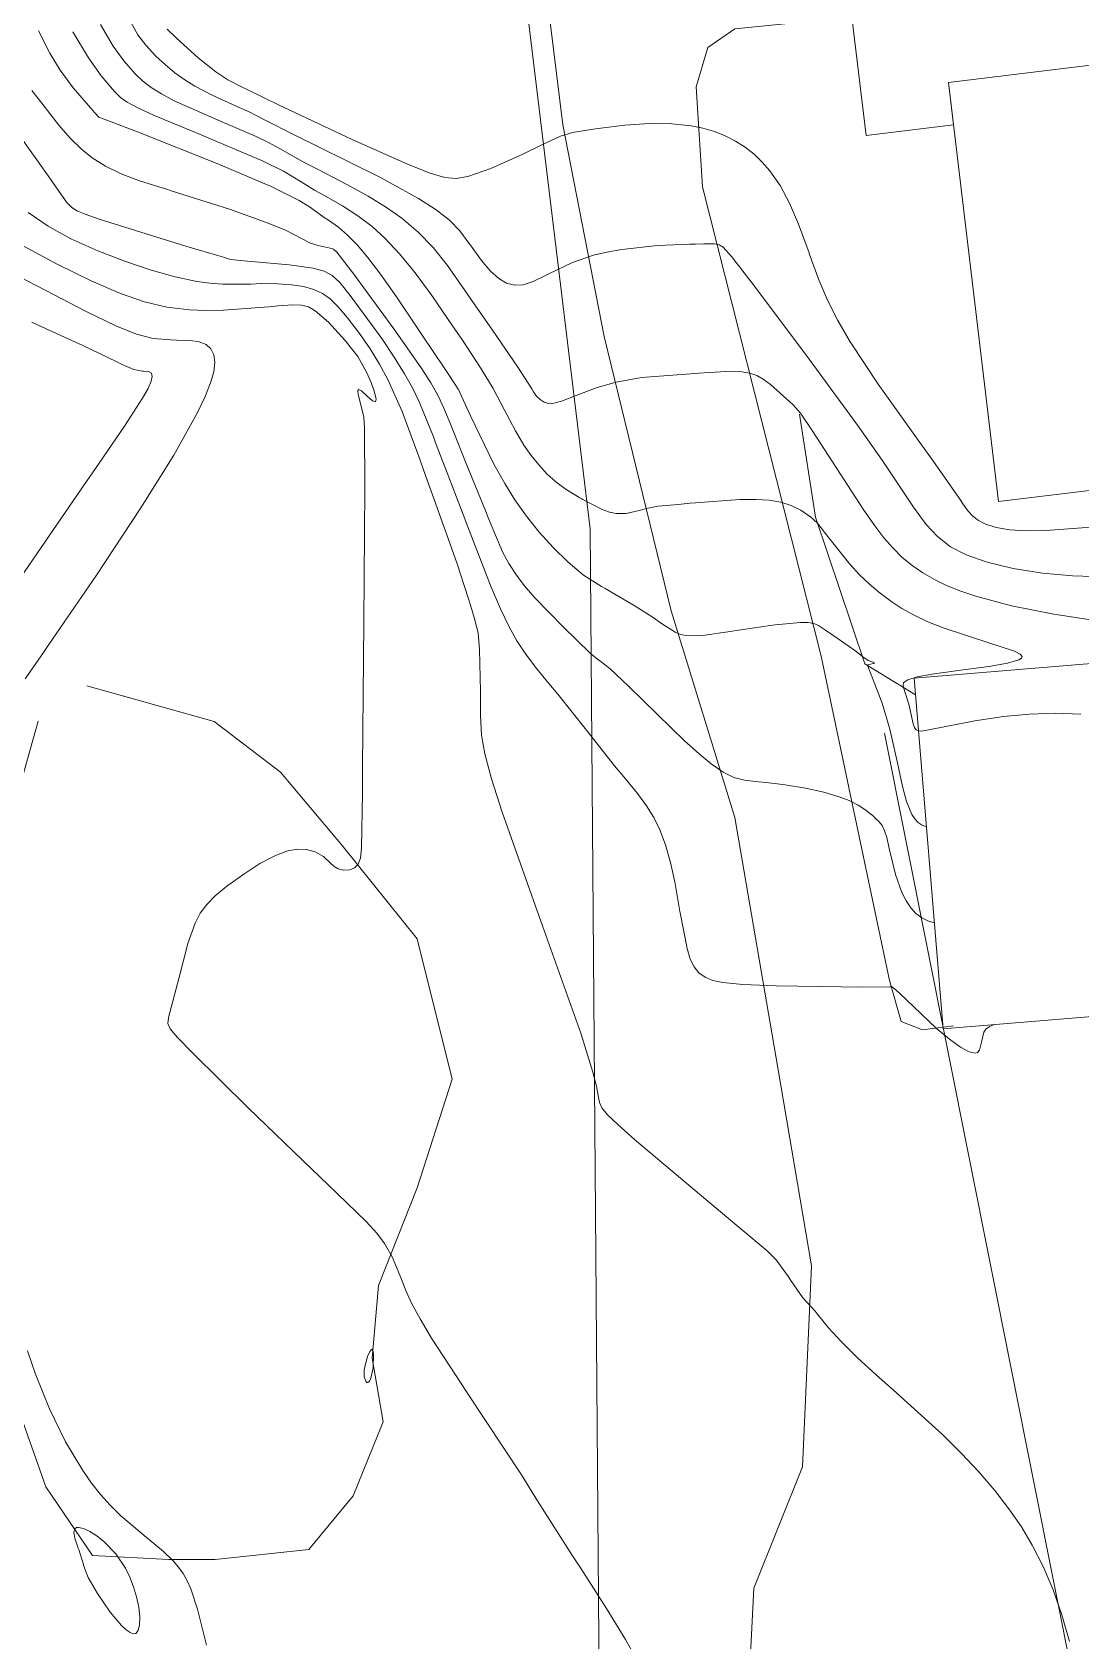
# Model space of a CAD drawing. Header units: metres. Extents: x 1233805 to 1234355, y 654698 to 655114.
# Drawn here: x 1234169.83 to 1234197.15, y 654810.04 to 654851.94 of the extents above; entities that cross this region are included whole.
import ezdxf

# ---------------------------------------------------------------- set-up
doc = ezdxf.new("R2010")
doc.units = ezdxf.units.M

msp = doc.modelspace()

# ---------------------------------------------------------------- linework, layer by layer
at = {"layer": 'ИИ_ГОРИЗОНТАЛИ_ОСН', "lineweight": 0}
for points, elevation in [([(1234172.356, 654852.289), (1234172.589, 654851.869), (1234172.791, 654851.597), (1234173.056, 654851.315), (1234173.305, 654851.082), (1234173.552, 654850.877), (1234173.809, 654850.692), (1234174.075, 654850.526), (1234174.526, 654850.292), (1234175.167, 654850.004), (1234175.484, 654849.864), (1234175.872, 654849.665), (1234176.689, 654849.242), (1234177.275, 654848.956), (1234178.889, 654848.156), (1234179.9, 654847.606), (1234180.356, 654847.312), (1234180.705, 654847.036), (1234180.97, 654846.764), (1234181.236, 654846.407), (1234181.251, 654846.386), (1234181.538, 654845.989), (1234181.77, 654845.715), (1234181.985, 654845.517), (1234182.186, 654845.396), (1234182.394, 654845.345), (1234182.623, 654845.36), (1234182.879, 654845.441), (1234183.223, 654845.606), (1234183.294, 654845.643), (1234183.911, 654845.941), (1234184.457, 654846.127), (1234184.798, 654846.205), (1234185.195, 654846.274), (1234186.12, 654846.376), (1234186.957, 654846.413), (1234187.114, 654846.416), (1234187.326, 654846.424), (1234187.605, 654846.427), (1234187.723, 654846.401), (1234187.83, 654846.337), (1234188.051, 654846.096), (1234188.622, 654845.359), (1234190.07, 654843.421), (1234191.329, 654841.698), (1234191.969, 654840.788), (1234192.565, 654839.902), (1234192.787, 654839.568), (1234193.114, 654839.115), (1234193.412, 654838.797), (1234193.756, 654838.536), (1234194.158, 654838.324), (1234194.707, 654838.13), (1234195.382, 654837.968), (1234196.149, 654837.845), (1234196.933, 654837.775), (1234197.468, 654837.761)], 11), ([(1234170.002, 654851.968), (1234170.298, 654851.388), (1234170.568, 654850.943), (1234170.904, 654850.49), (1234171.36, 654849.956), (1234171.368, 654849.947), (1234171.461, 654849.842), (1234171.576, 654849.717), (1234171.639, 654849.693), (1234171.639, 654849.693), (1234172.579, 654849.34), (1234174.672, 654848.511), (1234176.063, 654847.918), (1234176.791, 654847.552), (1234177.057, 654847.389), (1234177.311, 654847.208), (1234177.441, 654847.113), (1234177.551, 654847.04), (1234177.814, 654846.854), (1234178.048, 654846.653), (1234178.297, 654846.396), (1234178.564, 654846.08), (1234178.906, 654845.631), (1234179.325, 654845.043), (1234180.421, 654843.411), (1234180.433, 654843.392), (1234180.851, 654842.756), (1234180.927, 654842.64), (1234180.971, 654842.556), (1234180.972, 654842.554), (1234181.253, 654841.942), (1234181.862, 654840.689), (1234182.141, 654840.185), (1234182.408, 654839.752), (1234182.707, 654839.327), (1234183.04, 654838.913), (1234183.403, 654838.512), (1234183.794, 654838.13), (1234184.193, 654837.794), (1234184.663, 654837.501), (1234184.761, 654837.444), (1234185.514, 654837), (1234186.004, 654836.69), (1234186.227, 654836.534), (1234186.58, 654836.307), (1234186.721, 654836.252), (1234186.87, 654836.221), (1234187.058, 654836.211), (1234187.291, 654836.224), (1234188.014, 654836.328), (1234188.233, 654836.364), (1234189.186, 654836.502), (1234189.841, 654836.563), (1234190.046, 654836.562), (1234190.194, 654836.537), (1234190.315, 654836.486), (1234190.473, 654836.38), (1234190.498, 654836.363), (1234190.826, 654836.134), (1234191.283, 654835.812), (1234191.473, 654835.668), (1234191.606, 654835.575), (1234191.711, 654835.533), (1234191.778, 654835.501), (1234191.667, 654835.475), (1234191.629, 654835.47), (1234191.6, 654835.459), (1234191.599, 654835.427), (1234191.687, 654835.196), (1234191.694, 654835.179), (1234191.97, 654834.461), (1234192.173, 654833.787), (1234192.369, 654832.908), (1234192.502, 654832.291), (1234192.606, 654831.902), (1234192.744, 654831.564), (1234192.823, 654831.445), (1234192.911, 654831.353), (1234193.012, 654831.285), (1234193.128, 654831.241)], 9.5), ([(1234171.613, 654852.136), (1234171.947, 654851.568), (1234172.219, 654851.19), (1234172.517, 654850.851), (1234172.72, 654850.657), (1234172.935, 654850.492), (1234173.203, 654850.326), (1234173.535, 654850.152), (1234174.817, 654849.587), (1234175.667, 654849.22), (1234176.005, 654849.054), (1234176.352, 654848.859), (1234176.94, 654848.532), (1234177.303, 654848.347), (1234178.032, 654847.97), (1234178.588, 654847.661), (1234179.065, 654847.367), (1234179.462, 654847.088), (1234179.885, 654846.731), (1234180.276, 654846.325), (1234180.648, 654845.862), (1234181.112, 654845.203), (1234181.167, 654845.123), (1234181.826, 654844.171), (1234182.487, 654843.211), (1234182.844, 654842.647), (1234182.892, 654842.565), (1234182.973, 654842.456), (1234183.062, 654842.369), (1234183.166, 654842.304), (1234183.197, 654842.288), (1234183.2, 654842.287), (1234183.27, 654842.261), (1234183.357, 654842.258), (1234183.622, 654842.325), (1234183.933, 654842.446), (1234184.547, 654842.679), (1234185.048, 654842.824), (1234185.708, 654842.938), (1234186.63, 654843.016), (1234186.866, 654843.032), (1234187.196, 654843.056), (1234187.898, 654843.1), (1234188.318, 654843.09), (1234188.524, 654843.054), (1234188.706, 654842.991), (1234188.874, 654842.899), (1234189.065, 654842.756), (1234189.653, 654842.233), (1234189.848, 654842.011), (1234190.149, 654841.561), (1234190.355, 654841.238), (1234191.497, 654839.486), (1234191.78, 654839.078), (1234192.015, 654838.77), (1234192.248, 654838.502), (1234192.488, 654838.267), (1234192.75, 654838.049), (1234193.031, 654837.854), (1234193.337, 654837.678), (1234193.668, 654837.519), (1234194.017, 654837.381), (1234194.414, 654837.247), (1234195.342, 654836.998), (1234196.44, 654836.776), (1234197.633, 654836.597)], 10.5), ([(1234173.354, 654852.016), (1234173.596, 654851.778), (1234174.161, 654851.267), (1234174.615, 654850.9), (1234174.93, 654850.692), (1234175.254, 654850.529), (1234175.301, 654850.508), (1234175.419, 654850.449), (1234176.268, 654850.035), (1234178.173, 654849.145), (1234179.61, 654848.502), (1234180.198, 654848.264), (1234180.581, 654848.15), (1234180.875, 654848.123), (1234181.179, 654848.174), (1234181.777, 654848.385), (1234182.618, 654848.761), (1234183.093, 654848.99), (1234183.597, 654849.228), (1234183.903, 654849.326), (1234184.502, 654849.419), (1234185.27, 654849.512), (1234185.915, 654849.554), (1234186.494, 654849.551), (1234186.998, 654849.5), (1234187.306, 654849.437), (1234187.602, 654849.349), (1234187.884, 654849.237), (1234188.15, 654849.101), (1234188.401, 654848.941), (1234188.635, 654848.758), (1234188.851, 654848.552), (1234189.049, 654848.325), (1234189.315, 654847.94), (1234189.562, 654847.479), (1234189.794, 654846.938), (1234190.067, 654846.193), (1234190.074, 654846.173), (1234190.324, 654845.487), (1234190.549, 654844.959), (1234190.816, 654844.427), (1234191.14, 654843.869), (1234191.868, 654842.768), (1234192.999, 654841.186), (1234193.25, 654840.84), (1234194.02, 654839.737), (1234194.077, 654839.65), (1234194.213, 654839.461), (1234194.337, 654839.327), (1234194.48, 654839.218), (1234194.648, 654839.13), (1234194.937, 654839.036), (1234195.293, 654838.976), (1234195.723, 654838.949), (1234196.233, 654838.954), (1234197.416, 654839.044)], 11.5), ([(1234168.656, 654850.423), (1234169.958, 654848.609), (1234170.308, 654848.104), (1234170.732, 654847.512), (1234170.858, 654847.381), (1234171, 654847.287), (1234171.214, 654847.194), (1234171.581, 654847.066), (1234173.859, 654846.357), (1234174.76, 654846.092), (1234174.814, 654846.076), (1234174.998, 654846.018), (1234174.999, 654846.018), (1234175.444, 654845.971), (1234175.549, 654845.963), (1234176.524, 654845.879), (1234177.149, 654845.791), (1234177.439, 654845.711), (1234177.651, 654845.597), (1234177.844, 654845.416), (1234178.116, 654845.08), (1234178.938, 654843.961), (1234179.267, 654843.472), (1234179.533, 654843.042), (1234179.737, 654842.672), (1234179.921, 654842.293), (1234180.284, 654841.394), (1234180.342, 654841.241), (1234180.602, 654840.571), (1234181.064, 654839.371), (1234181.185, 654839.049), (1234181.79, 654837.481), (1234182.031, 654836.921), (1234182.249, 654836.466), (1234182.461, 654836.086), (1234182.688, 654835.734), (1234182.94, 654835.397), (1234183.292, 654834.973), (1234183.529, 654834.691), (1234184.269, 654833.755), (1234185.003, 654832.826), (1234185.243, 654832.538), (1234185.597, 654832.109), (1234185.833, 654831.79), (1234186.025, 654831.479), (1234186.181, 654831.166), (1234186.327, 654830.774), (1234186.459, 654830.307), (1234186.577, 654829.764), (1234186.705, 654829.039), (1234186.711, 654829.001), (1234186.89, 654828.072), (1234186.976, 654827.797), (1234187.074, 654827.594), (1234187.2, 654827.438), (1234187.36, 654827.322), (1234187.559, 654827.241), (1234187.824, 654827.183), (1234188.343, 654827.131), (1234189.21, 654827.1), (1234191.467, 654827.063), (1234192.173, 654827.071), (1234192.178, 654827.072), (1234192.223, 654827.072), (1234192.267, 654827.051), (1234192.436, 654826.903), (1234192.61, 654826.731), (1234193.382, 654825.996), (1234193.726, 654825.708), (1234194.015, 654825.499), (1234194.239, 654825.376), (1234194.394, 654825.341), (1234194.459, 654825.363), (1234194.507, 654825.421), (1234194.568, 654825.664), (1234194.62, 654825.891), (1234194.674, 654825.974), (1234194.765, 654826.04), (1234194.898, 654826.091)], 8.5), ([(1234169.825, 654850.417), (1234170.084, 654850.087), (1234170.174, 654849.971), (1234170.532, 654849.515), (1234170.828, 654849.177), (1234171.117, 654848.892), (1234171.398, 654848.662), (1234171.744, 654848.443), (1234172.149, 654848.249), (1234172.632, 654848.067), (1234173.361, 654847.836), (1234173.452, 654847.808), (1234174.973, 654847.324), (1234175.981, 654846.966), (1234176.429, 654846.776), (1234176.852, 654846.563), (1234177.085, 654846.445), (1234177.282, 654846.376), (1234177.516, 654846.328), (1234177.6, 654846.313), (1234177.681, 654846.282), (1234177.766, 654846.203), (1234178.182, 654845.666), (1234179.255, 654844.211), (1234179.966, 654843.195), (1234180.216, 654842.802), (1234180.406, 654842.464), (1234180.557, 654842.146), (1234180.737, 654841.708), (1234180.781, 654841.595), (1234181.159, 654840.663), (1234181.649, 654839.45), (1234181.719, 654839.271), (1234182.085, 654838.406), (1234182.249, 654838.099), (1234182.431, 654837.816), (1234182.651, 654837.527), (1234182.925, 654837.208), (1234183.673, 654836.437), (1234184.366, 654835.763), (1234184.603, 654835.576), (1234184.608, 654835.573), (1234184.891, 654835.357), (1234185.37, 654834.907), (1234185.756, 654834.524), (1234186.823, 654833.484), (1234187.206, 654833.138), (1234187.518, 654832.88), (1234187.832, 654832.663), (1234188.113, 654832.525), (1234188.383, 654832.451), (1234188.753, 654832.412), (1234188.954, 654832.396), (1234189.446, 654832.336), (1234189.974, 654832.246), (1234190.455, 654832.139), (1234190.851, 654832.024), (1234191.117, 654831.922), (1234191.35, 654831.804), (1234191.551, 654831.673), (1234191.752, 654831.507), (1234191.763, 654831.497), (1234191.776, 654831.486), (1234191.897, 654831.371), (1234191.971, 654831.271), (1234192.033, 654831.14), (1234192.09, 654830.959), (1234192.164, 654830.639), (1234192.321, 654829.995), (1234192.486, 654829.53), (1234192.595, 654829.311), (1234192.715, 654829.132), (1234192.851, 654828.986), (1234193.004, 654828.871), (1234193.179, 654828.786), (1234193.335, 654828.741)], 9), ([(1234169.579, 654846.378), (1234170.488, 654845.891), (1234171.389, 654845.45), (1234172.136, 654845.127), (1234172.764, 654844.909), (1234173.343, 654844.771), (1234173.93, 654844.701), (1234174.346, 654844.687), (1234174.816, 654844.696), (1234175.997, 654844.787), (1234176.239, 654844.81), (1234176.614, 654844.836), (1234176.849, 654844.827), (1234177.029, 654844.78), (1234177.202, 654844.681), (1234177.549, 654844.38), (1234177.985, 654843.908), (1234178.313, 654843.489), (1234178.544, 654843.085), (1234178.661, 654842.814), (1234178.751, 654842.558), (1234178.79, 654842.381), (1234178.774, 654842.305), (1234178.702, 654842.332), (1234178.55, 654842.469), (1234178.416, 654842.592), (1234178.346, 654842.63), (1234178.317, 654842.6), (1234178.321, 654842.502), (1234178.43, 654842.094), (1234178.43, 654842.094), (1234178.474, 654841.907), (1234178.494, 654841.619), (1234178.499, 654840.05), (1234178.471, 654836.56), (1234178.44, 654832.782), (1234178.436, 654832.114), (1234178.415, 654830.695), (1234178.384, 654830.423), (1234178.325, 654830.265), (1234178.234, 654830.172), (1234178.109, 654830.12), (1234177.954, 654830.111), (1234177.8, 654830.148), (1234177.703, 654830.205), (1234177.596, 654830.306), (1234177.421, 654830.465), (1234177.208, 654830.588), (1234176.977, 654830.652), (1234176.726, 654830.658), (1234176.458, 654830.604), (1234176.141, 654830.48), (1234175.767, 654830.281), (1234175.344, 654830.011), (1234174.904, 654829.692), (1234174.598, 654829.44), (1234174.381, 654829.22), (1234174.214, 654828.992), (1234174.077, 654828.728), (1234173.89, 654828.202), (1234173.677, 654827.389), (1234173.654, 654827.293), (1234173.388, 654826.272), (1234173.385, 654826.264), (1234173.364, 654826.121), (1234173.427, 654825.981), (1234173.616, 654825.755), (1234174.007, 654825.35), (1234175.458, 654823.92), (1234177.119, 654822.321), (1234177.547, 654821.916), (1234178.535, 654820.959), (1234178.811, 654820.654), (1234179.013, 654820.389), (1234179.211, 654820.042), (1234179.409, 654819.562), (1234179.567, 654819.163), (1234179.716, 654818.838), (1234179.937, 654818.425), (1234180.235, 654817.927), (1234181.154, 654816.519), (1234181.166, 654816.502), (1234182.577, 654814.362), (1234182.998, 654813.69), (1234183.91, 654812.25), (1234184.113, 654811.939), (1234184.796, 654810.879), (1234185.289, 654810.072), (1234185.683, 654809.365)], 7.5), ([(1234169.518, 654845.552), (1234171.237, 654844.661), (1234172.014, 654844.289), (1234172.553, 654844.073), (1234172.99, 654843.961), (1234173.448, 654843.92), (1234173.596, 654843.918), (1234173.946, 654843.906), (1234174.183, 654843.869), (1234174.364, 654843.798), (1234174.492, 654843.69), (1234174.57, 654843.536), (1234174.594, 654843.338), (1234174.565, 654843.094), (1234174.482, 654842.803), (1234174.339, 654842.445), (1234174.131, 654842.011), (1234173.521, 654840.92), (1234172.665, 654839.544), (1234171.506, 654837.794), (1234170.269, 654835.986), (1234170.127, 654835.783), (1234169.652, 654835.091)], 7), ([(1234169.825, 654844.38), (1234169.993, 654844.305), (1234171.157, 654843.777), (1234172.043, 654843.35), (1234172.175, 654843.284), (1234172.485, 654843.148), (1234172.696, 654843.11), (1234172.73, 654843.109), (1234172.867, 654843.096), (1234172.939, 654843.053), (1234172.962, 654842.97), (1234172.935, 654842.844), (1234172.853, 654842.658), (1234172.71, 654842.402), (1234172.238, 654841.672), (1234171.58, 654840.714), (1234171.013, 654839.894), (1234168.57, 654836.333)], 6.5), ([(1234169.714, 654817.594), (1234169.918, 654816.985), (1234170.284, 654816.078), (1234170.704, 654815.226), (1234171.153, 654814.474), (1234171.384, 654814.144), (1234171.618, 654813.848), (1234171.866, 654813.571), (1234172.142, 654813.299), (1234172.856, 654812.694), (1234173.258, 654812.363), (1234173.508, 654812.125), (1234173.648, 654811.962), (1234173.767, 654811.791), (1234173.871, 654811.604), (1234173.965, 654811.391), (1234174.137, 654810.861), (1234174.373, 654809.93)], 7), ([(1234178.579, 654816.766), (1234178.62, 654816.799), (1234178.659, 654816.88), (1234178.716, 654817.153), (1234178.728, 654817.502), (1234178.711, 654817.603), (1234178.681, 654817.632), (1234178.631, 654817.577), (1234178.569, 654817.442), (1234178.484, 654817.104), (1234178.485, 654816.917), (1234178.523, 654816.8), (1234178.55, 654816.771), (1234178.579, 654816.766)], 7.5), ([(1234171.049, 654812.415), (1234171.17, 654812.028), (1234171.181, 654811.983), (1234171.291, 654811.688), (1234171.534, 654811.271), (1234171.867, 654810.791), (1234172.16, 654810.441), (1234172.28, 654810.327), (1234172.383, 654810.254), (1234172.468, 654810.222), (1234172.534, 654810.232), (1234172.597, 654810.309), (1234172.631, 654810.457), (1234172.635, 654810.666), (1234172.609, 654810.916), (1234172.555, 654811.182), (1234172.478, 654811.449), (1234172.381, 654811.702), (1234172.268, 654811.932), (1234172.017, 654812.302), (1234171.701, 654812.628), (1234171.52, 654812.771), (1234171.34, 654812.885), (1234171.174, 654812.963), (1234171.043, 654812.994), (1234170.989, 654812.988), (1234170.951, 654812.966), (1234170.919, 654812.871), (1234170.945, 654812.71), (1234171.033, 654812.457), (1234171.049, 654812.415)], 7)]:
    msp.add_lwpolyline(points, dxfattribs=dict(at, elevation=elevation))
at = {"layer": 'ИИ_ГОРИЗОНТАЛИ_УТОЛЩ', "lineweight": 0}
for points, elevation in [([(1234170.891, 654851.949), (1234171.304, 654851.266), (1234171.633, 654850.802), (1234171.978, 654850.388), (1234172.134, 654850.233), (1234172.311, 654850.109), (1234172.583, 654849.965), (1234172.996, 654849.778), (1234174.092, 654849.321), (1234175.85, 654848.576), (1234176.377, 654848.315), (1234176.838, 654848.039), (1234177.19, 654847.823), (1234177.415, 654847.698), (1234177.917, 654847.413), (1234178.318, 654847.153), (1234178.687, 654846.872), (1234179.024, 654846.57), (1234179.403, 654846.167), (1234179.811, 654845.669), (1234180.246, 654845.078), (1234180.785, 654844.291), (1234180.845, 654844.202), (1234181.041, 654843.911), (1234181.532, 654843.172), (1234181.84, 654842.657), (1234182.13, 654842.106), (1234182.421, 654841.552), (1234182.642, 654841.178), (1234182.827, 654840.913), (1234183.027, 654840.664), (1234183.243, 654840.435), (1234183.47, 654840.228), (1234183.744, 654840.022), (1234184.101, 654839.811), (1234184.149, 654839.784), (1234184.178, 654839.768), (1234184.681, 654839.508), (1234184.875, 654839.436), (1234185.044, 654839.397), (1234185.309, 654839.398), (1234185.645, 654839.479), (1234185.838, 654839.533), (1234186.141, 654839.587), (1234186.655, 654839.639), (1234186.976, 654839.668), (1234187.114, 654839.681), (1234188.267, 654839.767), (1234188.687, 654839.769), (1234189.029, 654839.746), (1234189.33, 654839.692), (1234189.605, 654839.605), (1234189.852, 654839.485), (1234190.091, 654839.323), (1234190.094, 654839.321), (1234190.098, 654839.318), (1234190.289, 654839.148), (1234190.61, 654838.732), (1234190.619, 654838.72), (1234191.131, 654838.077), (1234191.384, 654837.805), (1234191.643, 654837.556), (1234191.916, 654837.324), (1234192.197, 654837.114), (1234192.488, 654836.925), (1234192.788, 654836.757), (1234193.159, 654836.583), (1234193.589, 654836.411), (1234194.72, 654836.041), (1234195.415, 654835.813), (1234195.565, 654835.738), (1234195.62, 654835.674), (1234195.601, 654835.63), (1234195.532, 654835.587), (1234195.24, 654835.5), (1234194.749, 654835.414), (1234193.949, 654835.308), (1234193.275, 654835.219), (1234192.881, 654835.146), (1234192.638, 654835.07), (1234192.57, 654835.029), (1234192.53, 654834.986), (1234192.518, 654834.937), (1234192.529, 654834.871), (1234192.582, 654834.703), (1234192.663, 654834.437), (1234192.715, 654834.198), (1234192.779, 654833.92), (1234192.817, 654833.828), (1234192.862, 654833.77), (1234192.922, 654833.739), (1234193.001, 654833.733), (1234193.229, 654833.775), (1234194.387, 654833.999), (1234195.136, 654834.113), (1234195.812, 654834.177), (1234196.483, 654834.198), (1234197.149, 654834.175)], 10), ([(1234169.729, 654847.243), (1234170.25, 654846.88), (1234170.839, 654846.554), (1234171.541, 654846.239), (1234172.22, 654845.979), (1234172.909, 654845.749), (1234173.557, 654845.568), (1234174.125, 654845.446), (1234174.461, 654845.397), (1234174.789, 654845.371), (1234175.531, 654845.377), (1234175.807, 654845.387), (1234176.22, 654845.385), (1234176.588, 654845.359), (1234176.905, 654845.309), (1234177.168, 654845.236), (1234177.393, 654845.132), (1234177.597, 654844.988), (1234177.799, 654844.792), (1234178.051, 654844.494), (1234178.364, 654844.086), (1234178.637, 654843.691), (1234178.882, 654843.292), (1234179.1, 654842.888), (1234179.468, 654842.059), (1234179.88, 654840.95), (1234179.902, 654840.887), (1234180.126, 654840.265), (1234180.264, 654839.886), (1234180.894, 654838.112), (1234181.201, 654837.176), (1234181.284, 654836.899), (1234181.365, 654836.632), (1234181.367, 654836.626), (1234181.448, 654836.289), (1234181.488, 654835.861), (1234181.507, 654834.764), (1234181.512, 654834.136), (1234181.539, 654833.627), (1234181.623, 654833.137), (1234181.794, 654832.49), (1234182.072, 654831.62), (1234183.126, 654828.662), (1234184.121, 654825.869), (1234184.44, 654824.847), (1234184.531, 654824.483), (1234184.585, 654824.188), (1234184.607, 654824.064), (1234184.675, 654823.918), (1234184.82, 654823.742), (1234185.086, 654823.487), (1234185.526, 654823.099), (1234187.817, 654821.171), (1234188.293, 654820.773), (1234188.973, 654820.198), (1234189.211, 654819.967), (1234189.532, 654819.524), (1234189.595, 654819.427), (1234189.908, 654818.975), (1234190.013, 654818.864), (1234190.228, 654818.625), (1234190.281, 654818.556), (1234190.573, 654818.196), (1234190.912, 654817.826), (1234191.329, 654817.412), (1234191.823, 654816.958), (1234192.264, 654816.569), (1234193.541, 654815.414), (1234194.042, 654814.918), (1234194.491, 654814.439), (1234194.904, 654813.956), (1234195.272, 654813.479), (1234195.598, 654813.006), (1234195.881, 654812.535), (1234196.167, 654811.973), (1234196.424, 654811.367), (1234196.652, 654810.716), (1234196.851, 654810.02)], 8)]:
    msp.add_lwpolyline(points, dxfattribs=dict(at, elevation=elevation))
at = {"layer": 'ИИ_ДОРОГИ_АД', "lineweight": 0}
for points in [[(1234182.098, 654862.128), (1234183.655, 654849.527), (1234184.728, 654844.014), (1234186.479, 654836.862), (1234188.139, 654831.484), (1234189.258, 654824.964), (1234190.134, 654819.807), (1234189.896, 654814.572), (1234188.631, 654811.41), (1234188.436, 654807.615), (1234188.043, 654802.252), (1234187.459, 654800.841), (1234185.659, 654800.257), (1234183.956, 654800.646), (1234182.367, 654801.97), (1234180.968, 654801.132)], [(1234191.181, 654852.33), (1234188.131, 654852.027), (1234187.428, 654851.538), (1234187.13, 654850.512), (1234187.289, 654847.906), (1234190.381, 654835.689), (1234192.165, 654827.242), (1234192.466, 654826.169), (1234193.026, 654825.954), (1234193.831, 654826.055)]]:
    msp.add_lwpolyline(points, dxfattribs=at)
at = {"layer": 'ИИ_ЛЭП_НН', "lineweight": 0, "elevation": -11.67}
msp.add_lwpolyline([(1234161.978, 654934.825), (1234173.077, 654903.717), (1234180.16, 654873.686), (1234184.365, 654839.004), (1234184.636, 654804.491), (1234183.229, 654770.133), (1234192.646, 654732.06)], dxfattribs=at)
at = {"layer": 'ИИ_ЛЭП_НН', "lineweight": 0}
msp.add_lwpolyline([(1234210.181, 654726.963), (1234197.131, 654754.262), (1234199.193, 654797.752), (1234192.034, 654833.676)], dxfattribs=at)
at = {"layer": 'ИИ_ОГРАДЫ', "lineweight": 0}
msp.add_lwpolyline([(1234189.816, 654841.989), (1234190.239, 654839.303), (1234191.518, 654835.487), (1234192.844, 654834.68)], dxfattribs=at)
at = {"layer": 'ИИ_СТРОЕНИЕ', "lineweight": 0}
for points in [[(1234202.452, 654851.692), (1234193.701, 654850.628), (1234193.833, 654849.524), (1234191.556, 654849.247), (1234191.181, 654852.33), (1234202.211, 654853.672), (1234202.452, 654851.692)], [(1234193.701, 654850.628), (1234195.003, 654839.711), (1234203.753, 654840.775), (1234202.452, 654851.692), (1234193.701, 654850.628)], [(1234192.809, 654835.111), (1234193.563, 654825.981), (1234197.442, 654826.301), (1234199.955, 654826.509), (1234199.201, 654835.639), (1234192.809, 654835.111)]]:
    msp.add_lwpolyline(points, dxfattribs=at)
at = {"layer": 'ИИ_УГОДЬЯ', "lineweight": 0}
for points in [[(1234171.257, 654834.909), (1234174.572, 654833.987), (1234176.304, 654832.665), (1234177.91, 654830.757), (1234179.866, 654828.322), (1234180.777, 654824.666), (1234179.859, 654821.839), (1234178.855, 654819.296), (1234178.691, 654817.398), (1234178.977, 654815.745), (1234178.197, 654813.814), (1234177.037, 654812.419), (1234174.602, 654812.157), (1234173.398, 654812.155), (1234171.407, 654812.264), (1234170.188, 654814.053), (1234168.926, 654817.617)], [(1234169.128, 654830.929), (1234169.994, 654833.993)]]:
    msp.add_lwpolyline(points, dxfattribs=at)

doc.saveas('drawing.dxf')
